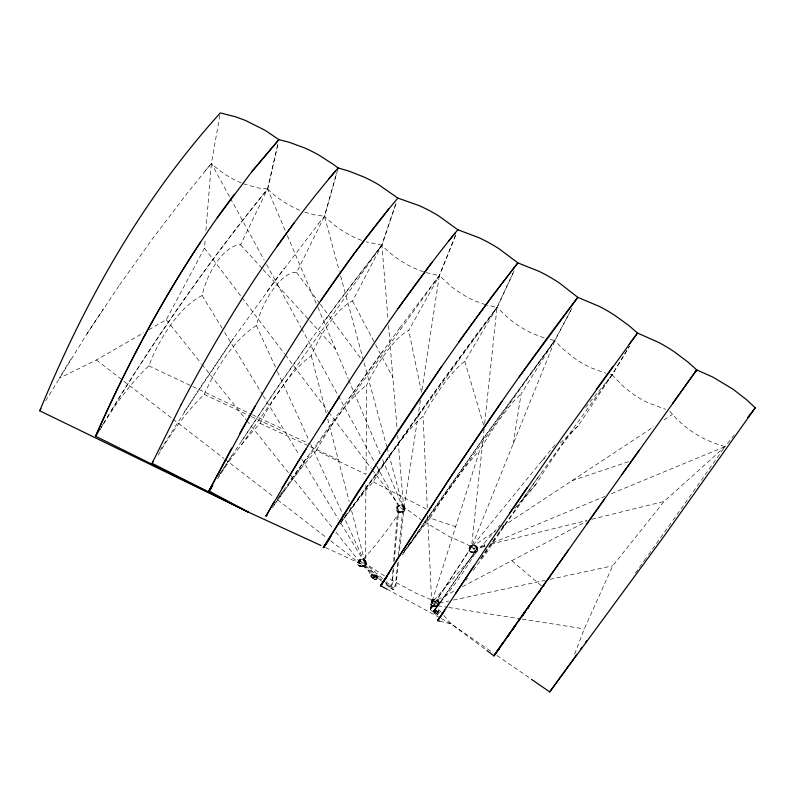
<?xml version="1.0" encoding="UTF-8"?>
<svg xmlns="http://www.w3.org/2000/svg" width="795" height="795" viewBox="0 0 795 795"><rect width="100%" height="100%" fill="white"/><g stroke="black" fill="none" stroke-linecap="round" stroke-linejoin="round"><path stroke-width="0.6" stroke-dasharray="3.98 2.98" d="M330.68 540.858L359.111 562.81L363.941 565.483L365.332 563.536L365.929 483.032M455.694 234.982L439.367 275.547L408.729 330.472A63.173 17.788 -62.1 0 0 366.664 385.178L365.998 474.357L316.39 450.556A211.311 59.486 -62.1 0 0 290.811 481.681L276.044 502.341M365.63 563.228A3.607 3.17 0.5 0 0 360.334 560.306A3.607 3.17 0.5 0 0 360.105 565.792A3.607 3.17 0.5 0 0 365.63 563.228L365.63 562.969A3.607 3.17 0.5 0 0 363.941 560.167L363.086 559.819A3.607 3.17 0.5 0 0 358.575 561.916A3.607 3.17 0.5 0 0 360.97 565.881A3.607 3.17 0.5 0 0 365.471 563.784L365.63 562.969M366.416 563.257A4.392 3.866 0.5 0 0 359.966 559.69A4.392 3.866 0.5 0 0 359.688 566.378A4.392 3.866 0.5 0 0 366.416 563.257L366.416 562.999A4.392 3.866 0.5 0 0 359.966 559.432A4.392 3.866 0.5 0 0 359.698 566.12A4.392 3.866 0.5 0 0 366.416 562.999M404.248 509.078A3.607 3.17 0.5 0 0 398.951 506.157A3.607 3.17 0.5 0 0 398.722 511.642A3.607 3.17 0.5 0 0 404.248 509.078L404.158 507.995A3.607 3.17 0.5 0 0 398.186 506.375A3.607 3.17 0.5 0 0 399.587 511.732L400.511 511.871A3.607 3.17 0.5 0 0 404.248 508.82M405.033 509.108A4.392 3.866 0.5 0 0 398.573 505.541A4.392 3.866 0.5 0 0 398.305 512.228A4.392 3.866 0.5 0 0 405.033 509.108L405.033 508.85A4.392 3.866 0.5 0 0 398.583 505.282A4.392 3.866 0.5 0 0 398.305 511.97A4.392 3.866 0.5 0 0 405.033 508.85M438.522 603.465A3.607 3.17 0.5 0 0 433.225 600.543A3.607 3.17 0.5 0 0 432.997 606.029A3.607 3.17 0.5 0 0 438.522 603.465L438.433 602.381A3.607 3.17 0.5 0 0 433.225 600.285L432.46 600.762A3.607 3.17 0.5 0 0 433.414 605.969A3.607 3.17 0.5 0 0 438.522 603.206M439.307 603.494A4.392 3.866 0.5 0 0 432.858 599.927A4.392 3.866 0.5 0 0 432.579 606.615A4.392 3.866 0.5 0 0 439.307 603.494L439.307 603.236A110.485 27.626 -61.1 0 0 476.155 551.561L470.332 545.986L448.698 536.247L423.765 521.48M469.726 548.977A3.607 3.17 0.5 0 1 474.675 545.887A3.607 3.17 0.5 0 1 475.788 551.144L475.012 551.631A3.607 3.17 0.5 0 1 469.726 548.977L469.716 548.699M476.93 549.196A3.607 3.17 0.5 0 0 471.634 546.274A3.607 3.17 0.5 0 0 471.405 551.76A3.607 3.17 0.5 0 0 476.93 549.196L476.93 548.938M477.716 549.226A4.392 3.866 0.5 0 0 471.266 545.668A4.392 3.866 0.5 0 0 470.988 552.346A4.392 3.866 0.5 0 0 477.716 549.226L477.716 548.967A4.392 3.866 0.5 0 0 471.266 545.41A4.392 3.866 0.5 0 0 470.998 552.088A4.392 3.866 0.5 0 0 477.716 548.967M435.074 612.518L435.372 606.893L434.11 604.21L448.589 601.09M392.959 570.025L391.895 583.55L389.808 586.471L385.207 582.506M393.634 561.419L397.788 508.562L398.961 506.922L375.806 464.528M148.784 329.776L166.244 319.709L204.484 248.11L205.249 238.699M205.925 230.461L211.381 163.402L187.62 192.708L153.196 237.824M393.604 568.505L392.213 584.514L389.898 587.753L384.204 583.132M394.25 561.111L398.961 506.922L403.8 509.595L399.398 552.336M397.609 562.999L395.483 585.14L393.396 588.062L389.808 586.471M398.315 555.616L402.558 511.334L403.8 509.595L420.476 399.885M398.384 562.115L395.87 586.531L393.565 589.771L389.898 587.753M484.403 546.334L476.374 549.663L433.832 612.001L430.165 609.984L471.534 546.99L484.135 428.406M484.652 423.467L496.984 307.357L514.206 270.678L497.193 307.476L441.215 383.001L382.405 466.019L341.065 522.136M426.13 272.635L439.367 275.547L421.579 392.571L408.729 330.472M513.202 443.809L521.093 393.962L554.652 340.498L572.032 308.152L554.86 340.628L471.534 546.99L430.165 609.984L431.685 602.868L479.623 450.507A64.793 9.838 -58.4 0 1 521.093 393.962M219.887 115.345L211.381 163.422L205.13 170.935M111.439 410.329C158.841 333.423 210.566 259.081 267.736 189.091L278.091 143.239L267.537 188.991L240.587 244.79A46.537 21.763 -68.1 0 0 202.149 295.482A93.353 43.655 -68.1 0 0 148.804 365.829A190.979 89.308 -68.1 0 0 100.13 429.767M318.388 223.862L324.549 216.31L336.911 172.326M337.577 169.951L324.489 216.28L296.605 272.486A46.736 19.199 -66.1 0 0 256.397 325.533A98.52 40.475 -66.1 0 0 204.216 394.399A166.87 68.559 -66.1 0 0 158.086 455.277L156.734 457.055M433.832 612.001L437.747 603.822L433.832 612.001L437.747 603.822L433.066 600.931L431.685 602.868L436.525 605.542L447.515 607.281M430.165 609.984L433.066 600.931L430.562 608.572L434.14 610.938L476.374 549.663L471.534 546.99L555.884 443.709M217.482 479.017L218.158 477.944A176.778 61.116 -64 0 1 240.885 445.588L244.751 440.758A176.778 61.116 -64 0 1 260.154 423.387A103.986 35.954 -64 0 1 276.332 395.274L285.067 382.842A103.986 35.954 -64 0 1 311.262 355.723A61.921 21.405 -64 0 1 352.563 301.047L381.759 245.138L396.258 202.665L381.898 245.228L341.91 297.36L308.072 343.529L274.653 391.428L219.529 474.317M574.676 654.156L584.275 628.915L612.746 565.802L664.103 501.446L725.08 446.591L735.643 433.017M433.424 283.219L439.426 275.587L455.704 234.982M370.41 576.435L371.901 573.861L375.161 575.659L377.585 577.776L376.095 580.34L370.41 576.435L376.095 580.34M371.086 576.186L371.931 574.725L375.031 576.385L377.078 578.164L376.224 579.625L371.086 576.186L376.224 579.625M373.123 577.965L373.968 576.504L371.931 574.725M372.994 578.681L374.485 576.117L371.901 573.861M373.67 578.233L375.161 575.659M374.187 577.846L375.031 576.385M433.374 611.584L435.034 608.731L438.413 610.6L439.158 612.329L437.508 615.171L434.587 613.561L433.374 611.584L436.763 613.452L437.508 615.171M434.905 612.597L433.851 610.858L437.25 612.796L437.896 614.297L434.905 612.597L435.67 611.275L434.617 609.536L438.015 611.474L438.661 612.975L435.67 611.275M434.587 613.561L436.236 610.709L435.034 608.731M436.763 613.452L438.413 610.6M437.25 612.796L438.015 611.474M45.703 400.779L86.933 333.88L119.618 284.898M339.823 524.322A215.713 46.925 -60.1 0 1 346.908 514.643L350.754 509.545A215.713 46.925 -60.1 0 1 373.183 481.879A99.763 21.704 -60.1 0 1 390.474 454.71L399.229 442.636A99.763 21.704 -60.1 0 1 423.059 416.272A70.397 15.314 -60.1 0 1 464.807 361.367L496.984 307.357L486.669 305.041M101.154 427.303L102.972 424.311M103.579 423.308C152.551 341.453 207.396 263.056 267.537 188.991L285.415 231.057M473.254 570.383A165.34 14.191 -56.7 0 1 486.779 552.445A85.88 7.374 -56.7 0 1 536.039 484.234A51.804 4.452 -56.7 0 1 578.074 426.041L612.061 374.823L629.392 346.362L612.12 374.862L606.346 382.624M70.954 359.062L59.138 378.291L96.394 359.986L143.647 332.737M160.103 450.397L200.529 386.986L233.591 338.183M218.426 476.344L233.511 453.249M184.271 412.048L233.641 338.203L284.183 268.253M86.933 333.88L103.161 309.166M241.7 440.837L274.772 391.508L308.192 343.599M272.377 507.776L274.822 504.159M279.224 496.319L307.605 456.489M277.226 499.379L282.742 491.29M410.757 541.892L403.313 552.545M413.38 538.135L482.396 439.675L554.652 340.498L549.454 339.385M403.532 552.684L482.565 439.774L554.86 340.628L562.472 348.617L575.908 359.29A106.152 97.427 55.6 0 0 591.003 367.787L605.75 373.243M480.766 558.497L496.478 536.108M480.826 558.537L540.262 474.267L606.406 382.653M119.618 284.918L153.196 237.814M241.561 444.743L381.759 245.138L366.157 241.889M669.668 411.104C683.68 428.465 703.555 440.907 725.08 446.591L672.282 521.291M497.899 534.091L506.445 521.947M349.432 397.947L383.011 350.863M409.037 545.479L554.652 340.498M291.04 479.474L315.933 445.25M382.534 578.571L365.332 563.536L360.334 561.091L359.111 562.81L383.25 582.367M523.458 497.988L540.312 474.297M670.91 523.219L646.494 557.484M645.788 558.468L634.49 574.288M340.836 521.997C393.853 451.143 443.133 377.585 496.984 307.357L350.506 509.873M274.096 504.855L439.367 275.547M399.825 327.918L366.167 374.187L315.993 445.27M324.897 320.186L381.759 245.138M267.17 291.099L318.447 223.892M399.776 327.888L433.484 283.249M585.567 407.368L612.12 374.862L623.648 386.758L632.711 393.833A105.447 97.219 51.5 0 0 647.716 402.628L665.673 409.346M427.66 515.707L431.685 602.868L500.174 525.018M514.842 508.333L536.039 484.234M541.832 460.921L546.245 456.668M560.395 443.053L578.074 426.041M471.534 546.99L495.355 531.269M502.599 526.489L653.758 426.716M664.103 419.879L672.391 414.414M431.685 602.868L454.74 590.735M462.432 586.69L586.501 521.361M492.423 543.005L604.737 496.458M611.613 493.616L725.08 446.591M571.963 480.697L629.173 461.478M473.959 548.321L485.993 545.36M490.803 544.168L587.078 520.437M591.897 519.244L664.103 501.446M453.418 600.056L545.151 580.33M549.981 579.297L612.746 565.802M267.537 188.991L258.017 187.958L243.25 183.754M448.738 607.469L520.775 618.878M521.997 619.067L584.275 628.915M439.784 621.203L451.182 623.906L492.821 652.645M609.954 374.316L612.061 374.823M304.733 212.156L314.741 214.918L324.489 216.28L339.316 271.125M485.626 304.714L476.265 301.365A106.441 96.443 62.5 0 1 461.11 293.524L451.739 286.965L439.426 275.587M402.33 554.741A198.084 30.061 -58.4 0 1 430.065 518.072L455.654 526.688M544.217 337.915L533.733 333.979A106.47 97.159 59.2 0 1 518.588 325.801L509.287 319.053L497.193 307.476M423.506 271.82C407.775 266.474 393.396 257.212 381.898 245.228L388.139 320.584M361.616 240.358C347.733 235.131 334.983 226.863 324.549 216.31M439.307 603.236A4.392 3.866 0.5 0 0 432.858 599.669A4.392 3.866 0.5 0 0 432.589 606.356A4.392 3.866 0.5 0 0 439.307 603.236L415.616 593L388.924 578.621M241.292 182.93C230.242 178.338 220.066 171.65 211.381 163.422L229.785 197.12M299.725 210.268C287.87 205.279 276.928 198.094 267.736 189.091M325.453 547.556L361.526 564.142L367.628 569.498L372.04 577.329M260.154 423.387L309.265 446.164M310.388 446.681L338.292 459.629M204.216 394.399L250.246 416.043M251.369 416.57L309.742 444.007M148.804 365.829L251.399 414.245M252.512 414.771L283.745 429.509M373.183 481.879L427.372 509.575L423.059 416.272M374.485 576.117L377.585 577.776M373.968 576.504L377.078 578.164M387.036 589.165L440.311 618.013M441.394 618.609L451.182 623.906L485.934 649.833M436.236 610.709L439.158 612.329M384.343 575.848L366.227 563.993L363.315 559.163A125.789 33.241 -59.2 0 0 399.348 512.387L404.923 507.846L421.012 519.652M496.885 655.448L530.404 678.582M96.394 359.986L171.869 418.259M172.853 419.015L223.832 458.367M224.806 459.122L273.818 496.964M277.743 499.995L326.755 537.837M363.941 565.483L381.143 579.585M385.923 583.51L393.565 589.771M511.841 560.674L541.991 586.312M360.334 561.091L381.521 579.336M386.151 581.731L393.396 588.062M240.587 244.79L262.271 268.621M263.105 269.545L308.977 319.958M309.812 320.882L335.669 349.293M434.11 604.21L443.053 614.525M443.858 615.459L451.182 623.906M166.244 319.709L201.115 363.355M201.89 364.329L246.062 419.621M246.838 420.585L332.857 528.258M335.957 532.133L361.526 564.142M204.484 248.11L241.173 296.575M241.918 297.569L284.59 353.954M285.335 354.938L328.007 411.323M328.762 412.307L371.434 468.692M372.179 469.686L401.376 508.263M296.605 272.486L319.61 303.293M320.355 304.286L362.659 360.95M202.149 295.482L222.063 328.206M224.637 332.419L262.539 394.688M263.185 395.741L299.159 454.839M301.732 459.063L338.352 519.215M340.916 523.438L365.332 563.536L350.724 507.399M230.381 198.213L264.218 260.174M266.593 264.516L301.017 327.57M301.613 328.653L375.22 463.445M352.563 301.047L375.002 343.589M375.578 344.682L392.849 377.416M256.397 325.533L276.958 370.44M277.465 371.563L308.808 440.042M310.865 444.534L342.208 513.014M342.724 514.136L365.332 563.536M287.343 235.608L317.304 306.095M317.791 307.228L348.23 378.857M348.707 379.99L380.606 455.028M382.534 459.57L403.8 509.595L397.659 435.471M483.867 543.551L484.96 546.89M485.318 548.003L486.779 552.445M464.807 361.367L484.264 427.173M340.608 275.895L363.494 360.552M364.14 362.937L386.708 446.402M387.036 447.595L403.8 509.595M311.262 355.723L326.179 413.052M327.729 419.015L349.174 501.426M388.546 325.523L397.252 430.532M430.065 518.072A103.072 15.642 -58.4 0 1 447.665 491.121L456.38 478.858A103.072 15.642 -58.4 0 1 479.623 450.507M316.39 450.556A100.538 28.302 -62.1 0 1 366.664 385.178M466.049 580.261A165.34 14.191 -56.7 0 1 467.51 578.243"/><path stroke-width="1.19" d="M531.418 679.288L549.703 691.908L663.308 537.251L755.25 407.805L746.893 399.994L733.04 389.212L712.757 377.049L696.708 369.913L688.142 362.192L674.061 351.628A163.253 150.513 51.5 0 0 658.836 342.516L637.51 333.045L628.766 325.463L614.485 315.148A164.476 150.951 55.6 0 0 599.152 306.343L577.826 297.36L559.451 283.06A164.794 150.374 59.2 0 0 539.139 271.383L517.863 262.887L499.31 248.944A165.062 149.559 62.5 0 0 478.958 237.715L457.801 229.735L439.118 216.2A164.754 147.92 65.6 0 0 418.796 205.478L397.828 198.094L379.076 184.977A164.386 146.061 68.2 0 0 363.991 177.037L348.488 170.935L338.133 167.993L337.915 168.759L338.133 167.993L333.622 164.595L319.371 155.383A163.114 143.15 70.6 0 0 304.396 147.86L289.092 142.235L278.906 139.622L265.033 130.261L245.377 120.403L235.33 116.736L220.314 112.94C141.878 199.615 83.942 303.054 39.75 410.806L248.795 512.318L320.941 545.489M457.513 230.47L457.801 229.735M231.643 448.112L208.876 490.962L248.795 512.318L95.708 436.296C133.103 350.993 178.497 268.929 234.316 194.248M95.47 436.177C125.193 368.82 159.845 303.561 200.539 242.167M248.795 512.318L152.093 463.306L181.022 404.814M212.633 485.069L208.876 490.962L255.056 406.225M181.061 404.834C224.717 321.498 275.368 241.372 336.613 169.762L338.133 167.993M274.036 501.794L266.106 515.935L298.016 461.517L339.058 397.152M239.424 434.12C285.375 351.151 336.891 270.916 397.828 198.094M39.75 410.806L40.943 408.799M282.006 488.07L306.174 448.787M95.708 436.296L99.713 429.191M152.093 463.306L153.256 461.289M502.043 401.276L450.169 477.676L397.897 558.09L380.765 585.796C442.716 487.176 506.912 389.808 577.826 297.36L519.115 377.029M322.512 423.506C363.484 357.124 407.1 292.192 456.31 231.583L457.791 229.755M211.082 488.339L209.035 491.052L212.792 485.159M266.106 515.935L267.388 514.007L266.186 515.965M491.698 539.477L437.578 620.706L444.862 610.053M455.694 593.289L473.75 566.199M331.068 535.989L323.297 547.497L326.815 542.866M328.723 539.974L323.545 547.656C384.313 450.139 447.088 353.517 517.863 262.887L492.403 295.909L458.536 342.208M491.717 539.487L562.234 437.26L637.51 333.045L629.153 344.295M441.583 366.515L356.687 493.894L323.297 547.497L326.904 542.508M389.073 573.096L380.517 585.637L387.036 589.165M380.765 585.796L387.334 576.146M509.575 513.192L527.304 487.365M695.317 371.931L696.708 369.913L604.409 499.131L493.874 655.756L486.928 650.578M320.484 301.126L354.381 253.267L388.765 208.946M695.317 371.911L696.708 369.904L672.481 403.661M209.035 491.052L211.858 487.037M512.785 628.835L568.495 549.892M586.581 524.293L604.409 499.131M500.135 647.249L494.033 655.875L515.567 625.168M501.496 645.341L502.857 643.423M507.598 636.716L510.32 632.88M387.324 576.047L380.517 585.637L386.141 577.965M493.874 655.756L499.985 647.14M501.347 645.222L502.698 643.314M506.773 637.56L510.171 632.77M518.27 621.372L519.612 619.474M522.305 615.678L524.998 611.882M527.701 608.086L529.043 606.188M539.06 592.086L540.401 590.208M543.065 586.442L544.406 584.563M513.023 629.064L515.716 625.268M518.41 621.471L519.751 619.573M522.444 615.777L525.137 611.981M527.83 608.185L529.172 606.287M539.189 592.176L540.52 590.297M621.938 474.446L639.14 450.278M548.56 578.72L549.991 576.703M495.812 653.053L499.677 647.637M585.358 642.638L586.7 640.77M397.907 308.738L431.914 262.519M328.345 540.511L329.786 538.513M443.312 612.627L437.508 620.666L439.784 621.203M570.79 662.792L549.703 691.908M572.052 661.043L576.484 654.911M580.579 649.247L581.95 647.359M277.058 246.39L294.11 222.898M596.25 389.461L612.856 366.535M217.273 217.741L251.747 171.76L278.906 139.622L251.777 171.78M747.707 417.504L755.25 407.805M448.917 240.686L455.386 232.716M328.882 178.756L335.649 170.875M501.685 644.805A143.12 2.425 -54.9 0 1 503.672 641.992M507.617 636.407A143.12 2.425 -54.9 0 1 509.585 633.645M512.815 629.093A143.12 2.425 -54.9 0 1 515.369 625.506M522.842 615.022A143.12 2.425 -54.9 0 1 525.018 611.971M527.88 607.996A143.12 2.425 -54.9 0 1 529.281 606.038"/></g></svg>
